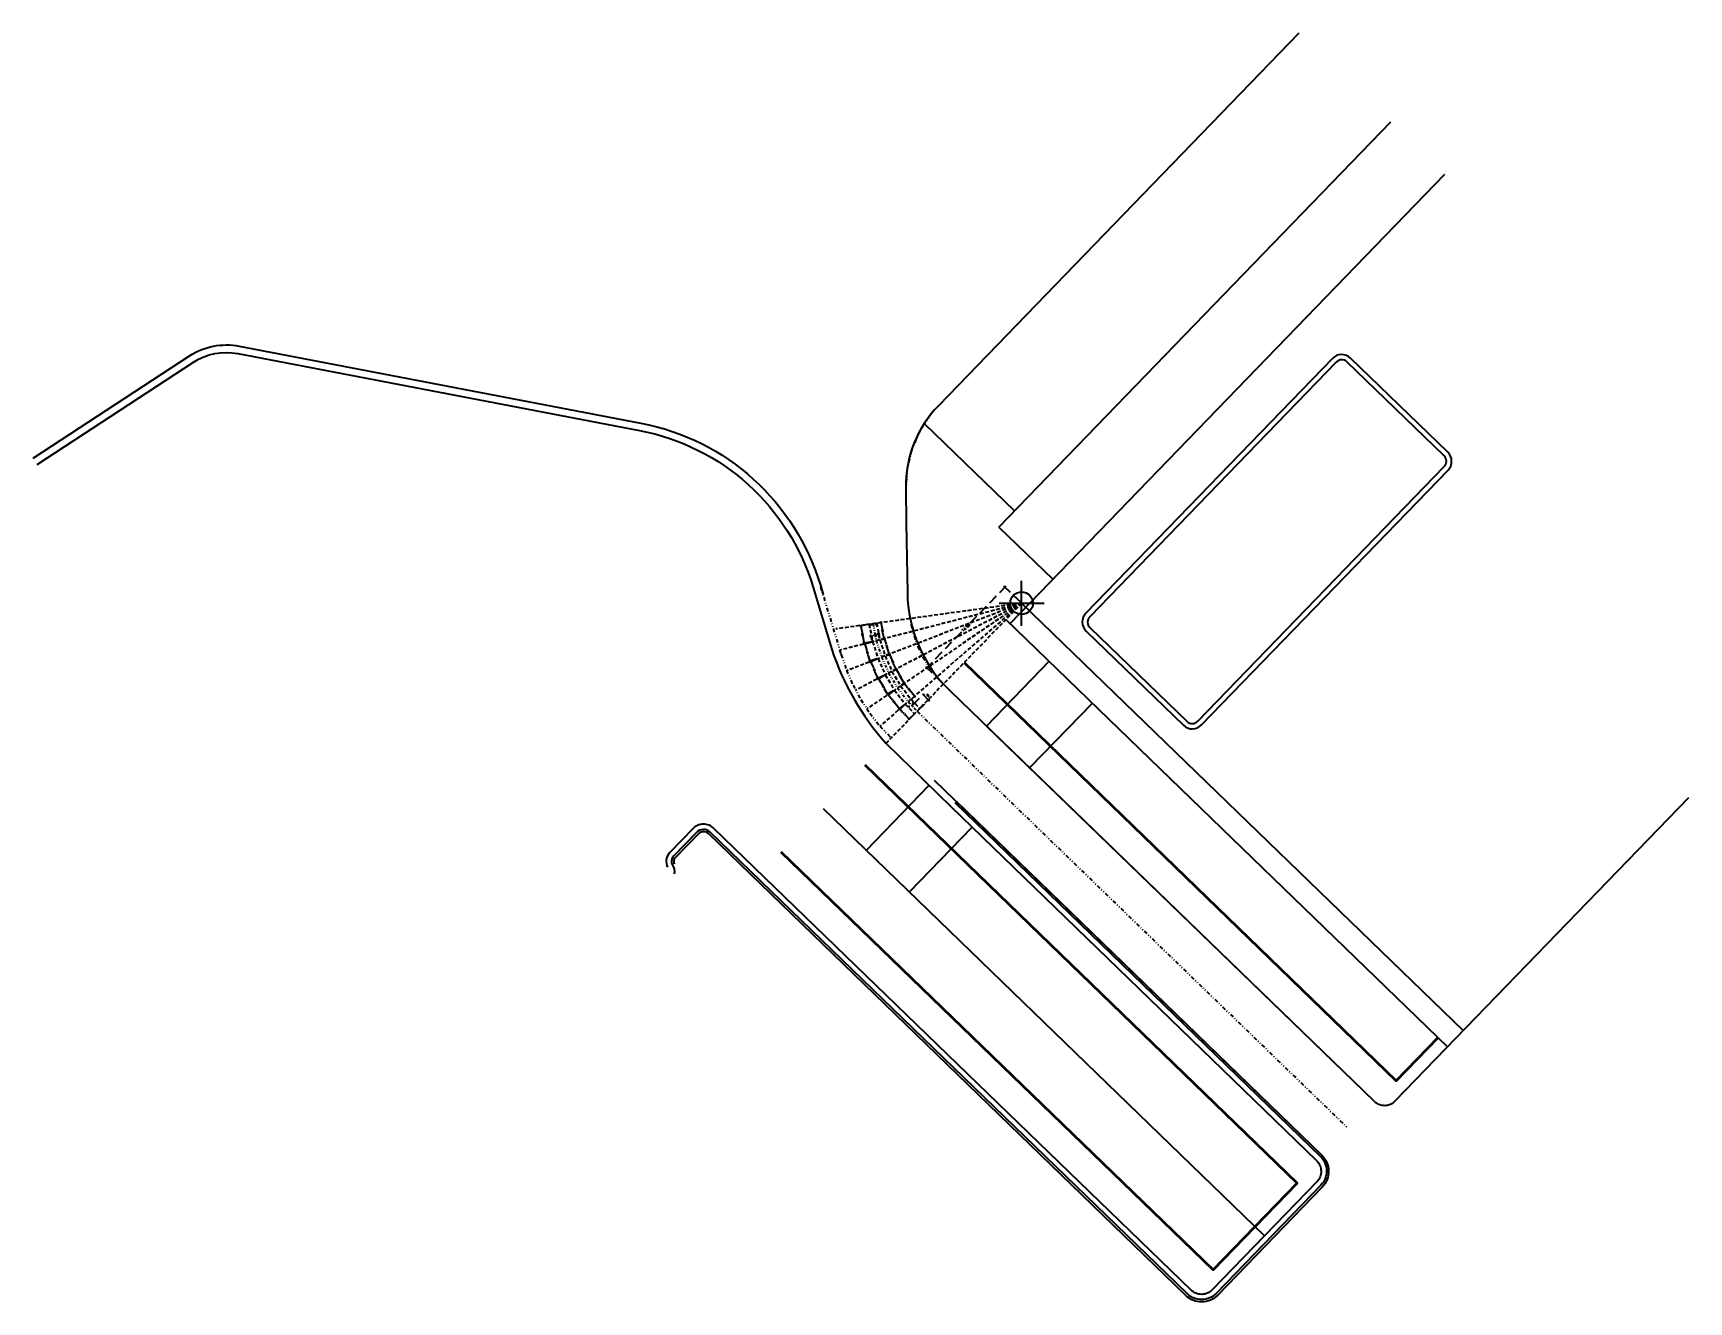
# Model space of a CAD drawing. Header units: metres. Extents: x -1507 to 1965, y -840 to 1491.
# Drawn here: x 1112.3 to 1332.6, y -527.6 to -358.8 of the extents above; entities that cross this region are included whole.
import ezdxf

# ---------------------------------------------------------------- set-up
doc = ezdxf.new("R2010")
doc.units = ezdxf.units.M
doc.header["$LTSCALE"] = 10
doc.header["$PDMODE"] = 34
doc.header["$PDSIZE"] = 3
for name, pattern in [('DASHED2', [0.375, 0.25, -0.125]), ('DIVIDE2', [0.625, 0.25, -0.125, 0, -0.125, 0, -0.125]), ('HIDDEN', [0.375, 0.25, -0.125])]:
    doc.linetypes.add(name, pattern=pattern)
for name, color, linetype in [('BATAS JALAN & SALURAN', 4, 'Continuous'), ('BATAS-KAVLING', 100, 'Continuous'), ('BATAS-RINCIK KAVLING', 104, 'Continuous'), ('InnerSoft-TransitionClothoid', 7, 'Continuous')]:
    doc.layers.add(name, color=color, linetype=linetype)
doc.layers.add('BATAS-GSB', color=5, linetype='Continuous', lineweight=35)
doc.styles.add('Arch-Dim', font='romans.shx', dxfattribs={"width": 0.75})
doc.dimstyles.new('Annotative', dxfattribs={"dimscale": 100, "dimtxt": 2, "dimasz": 1, "dimexe": 1.5, "dimexo": 1.5, "dimgap": 0.8, "dimtad": 1, "dimzin": 3, "dimdsep": 46, "dimtxsty": 'Arch-Dim', "dimblk": 'OBLIQUE', "dimcen": 2.5, "dimdle": 1.5, "dimazin": 2, "dimtfac": 0.75, "dimtix": 1, "dimtmove": 2, "dimatfit": 3, "dimfxl": 1, "dimtolj": 1, "dimtzin": 0, "dimarcsym": 0})

# ---------------------------------------------------------------- blocks, each defined once
blk = doc.blocks.new('_Oblique')
at = {"color": 0, "linetype": 'ByBlock', "lineweight": -2}
blk.add_line((-0.5, -0.5), (0.5, 0.5), dxfattribs=at)
blk = doc.blocks.new('*D33')
at = {"layer": 'Defpoints', "color": 0, "ltscale": 0.5, "transparency": 16777216}
for p in [(1241.6, -432.47), (1243.82, -434.62), (1233.41, -445.37)]:
    blk.add_point(p, dxfattribs=at)
at = {"layer": 'InnerSoft-TransitionClothoid', "color": 1, "linetype": 'HIDDEN', "lineweight": -2, "ltscale": 0.5, "transparency": 16777216}
for p, q in [((1241.72, -432.35), (1236.87, -437.36)), ((1243.69, -434.5), (1241.47, -432.35)), ((1231.07, -443.35), (1235.92, -438.34)), ((1233.29, -445.25), (1231.07, -443.1))]:
    blk.add_line(p, q, dxfattribs=at)
at = {"layer": 'InnerSoft-TransitionClothoid', "color": 1, "lineweight": -2, "ltscale": 0.5, "transparency": 16777216, "xscale": 0.175, "yscale": 0.175, "zscale": 0.175}
for p, rotation in [((1241.6, -432.47), 45.93726373502741), ((1231.19, -443.22), 225.9372637350274)]:
    blk.add_blockref('_Oblique', p, dxfattribs=dict(at, rotation=rotation))
at = {"layer": 'InnerSoft-TransitionClothoid', "color": 3, "ltscale": 0.5, "transparency": 16777216, "insert": (1236.4, -437.85), "char_height": 0.4, "attachment_point": 5, "rotation": 45.9373, "style": 'Arch-Dim'}
blk.add_mtext('\\A1;14.96', dxfattribs=at)
blk = doc.blocks.new('*D34')
at = {"layer": 'Defpoints', "color": 0, "ltscale": 0.5, "transparency": 16777216}
for p in [(1228.34, -448.04), (1229.54, -449.33), (1228.83, -450)]:
    blk.add_point(p, dxfattribs=at)
at = {"layer": 'InnerSoft-TransitionClothoid', "color": 1, "linetype": 'HIDDEN', "lineweight": -2, "ltscale": 0.5, "transparency": 16777216}
for p, q in [((1228.21, -448.16), (1227.5, -448.83)), ((1227.51, -448.58), (1228.03, -449.14)), ((1228.95, -450.13), (1228.43, -449.57)), ((1229.41, -449.45), (1228.7, -450.12))]:
    blk.add_line(p, q, dxfattribs=at)
at = {"layer": 'InnerSoft-TransitionClothoid', "color": 1, "lineweight": -2, "ltscale": 0.5, "transparency": 16777216, "xscale": 0.175, "yscale": 0.175, "zscale": 0.175}
for p, rotation in [((1227.63, -448.71), 133.034037928691), ((1228.83, -450), 313.034037928691)]:
    blk.add_blockref('_Oblique', p, dxfattribs=dict(at, rotation=rotation))
at = {"layer": 'InnerSoft-TransitionClothoid', "color": 3, "ltscale": 0.5, "transparency": 16777216, "insert": (1228.23, -449.35), "char_height": 0.175, "attachment_point": 5, "rotation": 313.034, "style": 'Arch-Dim'}
blk.add_mtext('\\A1;1.76', dxfattribs=at)
blk = doc.blocks.new('*D35')
at = {"layer": 'Defpoints', "color": 0, "ltscale": 0.5, "transparency": 16777216}
for p in [(1230.76, -446.79), (1229.21, -448.24), (1229.91, -448.99)]:
    blk.add_point(p, dxfattribs=at)
at = {"layer": 'InnerSoft-TransitionClothoid', "color": 1, "linetype": 'HIDDEN', "lineweight": -2, "ltscale": 0.5, "transparency": 16777216}
for p, q in [((1229.33, -448.12), (1230.89, -446.67)), ((1231.58, -447.67), (1230.64, -446.66)), ((1230.04, -448.87), (1231.59, -447.42))]:
    blk.add_line(p, q, dxfattribs=at)
at = {"layer": 'InnerSoft-TransitionClothoid', "color": 1, "lineweight": -2, "ltscale": 0.5, "transparency": 16777216, "xscale": 0.175, "yscale": 0.175, "zscale": 0.175}
for p, rotation in [((1230.76, -446.79), 133.0340379286986), ((1231.46, -447.54), 313.0340379286986)]:
    blk.add_blockref('_Oblique', p, dxfattribs=dict(at, rotation=rotation))
at = {"layer": 'InnerSoft-TransitionClothoid', "color": 3, "ltscale": 0.5, "transparency": 16777216, "insert": (1231.34, -446.87), "char_height": 0.175, "attachment_point": 5, "rotation": 313.034, "style": 'Arch-Dim'}
blk.add_mtext('\\A1;1.00', dxfattribs=at)
blk = doc.blocks.new('*D36')
at = {"layer": 'Defpoints', "color": 0, "ltscale": 0.5, "transparency": 16777216}
for p in [(1226.1, -446.8), (1226.89, -446.18), (1228.34, -448.04)]:
    blk.add_point(p, dxfattribs=at)
at = {"layer": 'InnerSoft-TransitionClothoid', "color": 1, "linetype": 'HIDDEN', "lineweight": -2, "ltscale": 0.5, "transparency": 16777216}
for p, q in [((1226.75, -446.29), (1225.96, -446.9)), ((1225.99, -446.66), (1226.64, -447.49)), ((1227.66, -448.8), (1227.01, -447.97)), ((1228.2, -448.15), (1227.41, -448.77))]:
    blk.add_line(p, q, dxfattribs=at)
at = {"layer": 'InnerSoft-TransitionClothoid', "color": 1, "lineweight": -2, "ltscale": 0.5, "transparency": 16777216, "xscale": 0.175, "yscale": 0.175, "zscale": 0.175}
for p, rotation in [((1226.1, -446.8), 127.9440654731018), ((1227.55, -448.66), 307.9440654731017)]:
    blk.add_blockref('_Oblique', p, dxfattribs=dict(at, rotation=rotation))
at = {"layer": 'InnerSoft-TransitionClothoid', "color": 3, "ltscale": 0.5, "transparency": 16777216, "insert": (1226.82, -447.73), "char_height": 0.175, "attachment_point": 5, "rotation": 307.9441, "style": 'Arch-Dim'}
blk.add_mtext('\\A1;2.36', dxfattribs=at)
blk = doc.blocks.new('*D37')
at = {"layer": 'Defpoints', "color": 0, "ltscale": 0.5, "transparency": 16777216}
for p in [(1224.78, -444.68), (1225.68, -444.15), (1226.89, -446.18)]:
    blk.add_point(p, dxfattribs=at)
at = {"layer": 'InnerSoft-TransitionClothoid', "color": 1, "linetype": 'HIDDEN', "lineweight": -2, "ltscale": 0.5, "transparency": 16777216}
for p, q in [((1225.53, -444.24), (1224.63, -444.77)), ((1224.69, -444.53), (1225.24, -445.44)), ((1226.08, -446.86), (1225.54, -445.95)), ((1226.73, -446.27), (1225.84, -446.8))]:
    blk.add_line(p, q, dxfattribs=at)
at = {"layer": 'InnerSoft-TransitionClothoid', "color": 1, "lineweight": -2, "ltscale": 0.5, "transparency": 16777216, "xscale": 0.175, "yscale": 0.175, "zscale": 0.175}
for p, rotation in [((1224.78, -444.68), 120.7131737929295), ((1225.99, -446.71), 300.7131737929295)]:
    blk.add_blockref('_Oblique', p, dxfattribs=dict(at, rotation=rotation))
at = {"layer": 'InnerSoft-TransitionClothoid', "color": 3, "ltscale": 0.5, "transparency": 16777216, "insert": (1225.39, -445.69), "char_height": 0.175, "attachment_point": 5, "rotation": 300.7132, "style": 'Arch-Dim'}
blk.add_mtext('\\A1;2.37', dxfattribs=at)
blk = doc.blocks.new('*D38')
at = {"layer": 'Defpoints', "color": 0, "ltscale": 0.5, "transparency": 16777216}
for p in [(1223.73, -442.43), (1224.71, -441.99), (1225.68, -444.15)]:
    blk.add_point(p, dxfattribs=at)
at = {"layer": 'InnerSoft-TransitionClothoid', "color": 1, "linetype": 'HIDDEN', "lineweight": -2, "ltscale": 0.5, "transparency": 16777216}
for p, q in [((1224.55, -442.06), (1223.57, -442.5)), ((1223.66, -442.27), (1224.09, -443.23)), ((1224.77, -444.74), (1224.34, -443.78)), ((1225.52, -444.22), (1224.54, -444.66))]:
    blk.add_line(p, q, dxfattribs=at)
at = {"layer": 'InnerSoft-TransitionClothoid', "color": 1, "lineweight": -2, "ltscale": 0.5, "transparency": 16777216, "xscale": 0.175, "yscale": 0.175, "zscale": 0.175}
for p, rotation in [((1223.73, -442.43), 114.1986420817612), ((1224.7, -444.58), 294.1986420817612)]:
    blk.add_blockref('_Oblique', p, dxfattribs=dict(at, rotation=rotation))
at = {"layer": 'InnerSoft-TransitionClothoid', "color": 3, "ltscale": 0.5, "transparency": 16777216, "insert": (1224.22, -443.51), "char_height": 0.175, "attachment_point": 5, "rotation": 294.1986, "style": 'Arch-Dim'}
blk.add_mtext('\\A1;2.36', dxfattribs=at)
blk = doc.blocks.new('*D39')
at = {"layer": 'Defpoints', "color": 0, "ltscale": 0.5, "transparency": 16777216}
for p in [(1222.94, -440.08), (1223.99, -439.74), (1224.71, -441.99)]:
    blk.add_point(p, dxfattribs=at)
at = {"layer": 'InnerSoft-TransitionClothoid', "color": 1, "linetype": 'HIDDEN', "lineweight": -2, "ltscale": 0.5, "transparency": 16777216}
for p, q in [((1223.82, -439.79), (1222.77, -440.13)), ((1222.89, -439.91), (1223.21, -440.92)), ((1223.71, -442.49), (1223.39, -441.49)), ((1224.54, -442.04), (1223.49, -442.38))]:
    blk.add_line(p, q, dxfattribs=at)
at = {"layer": 'InnerSoft-TransitionClothoid', "color": 1, "lineweight": -2, "ltscale": 0.5, "transparency": 16777216, "xscale": 0.175, "yscale": 0.175, "zscale": 0.175}
for p, rotation in [((1222.94, -440.08), 107.6840297385425), ((1223.66, -442.33), 287.6840297385425)]:
    blk.add_blockref('_Oblique', p, dxfattribs=dict(at, rotation=rotation))
at = {"layer": 'InnerSoft-TransitionClothoid', "color": 3, "ltscale": 0.5, "transparency": 16777216, "insert": (1223.3, -441.2), "char_height": 0.175, "attachment_point": 5, "rotation": 287.684, "style": 'Arch-Dim'}
blk.add_mtext('\\A1;2.36', dxfattribs=at)
blk = doc.blocks.new('*D40')
at = {"layer": 'Defpoints', "color": 0, "ltscale": 0.5, "transparency": 16777216}
for p in [(1222.42, -437.66), (1223.54, -437.44), (1223.99, -439.74)]:
    blk.add_point(p, dxfattribs=at)
at = {"layer": 'InnerSoft-TransitionClothoid', "color": 1, "linetype": 'HIDDEN', "lineweight": -2, "ltscale": 0.5, "transparency": 16777216}
for p, q in [((1223.37, -437.47), (1222.25, -437.69)), ((1222.39, -437.49), (1222.59, -438.52)), ((1223.82, -439.78), (1222.7, -440)), ((1222.91, -440.13), (1222.71, -439.11))]:
    blk.add_line(p, q, dxfattribs=at)
at = {"layer": 'InnerSoft-TransitionClothoid', "color": 1, "lineweight": -2, "ltscale": 0.5, "transparency": 16777216, "xscale": 0.175, "yscale": 0.175, "zscale": 0.175}
for p, rotation in [((1222.42, -437.66), 101.1693751944041), ((1222.88, -439.96), 281.1693751944041)]:
    blk.add_blockref('_Oblique', p, dxfattribs=dict(at, rotation=rotation))
at = {"layer": 'InnerSoft-TransitionClothoid', "color": 3, "ltscale": 0.5, "transparency": 16777216, "insert": (1222.65, -438.81), "char_height": 0.175, "attachment_point": 5, "rotation": 281.1694, "style": 'Arch-Dim'}
blk.add_mtext('\\A1;2.35', dxfattribs=at)
blk = doc.blocks.new('*D41')
at = {"layer": 'Defpoints', "color": 0, "ltscale": 0.5, "transparency": 16777216}
for p in [(1223.99, -439.74), (1224.77, -438.75), (1224.96, -439.49)]:
    blk.add_point(p, dxfattribs=at)
at = {"layer": 'InnerSoft-TransitionClothoid', "color": 1, "linetype": 'HIDDEN', "lineweight": -2, "ltscale": 0.5, "transparency": 16777216}
for p, q in [((1223.63, -439.04), (1224, -438.94)), ((1223.95, -439.57), (1223.76, -438.83)), ((1224.94, -438.7), (1224.57, -438.8)), ((1224.92, -439.32), (1224.73, -438.58))]:
    blk.add_line(p, q, dxfattribs=at)
at = {"layer": 'InnerSoft-TransitionClothoid', "color": 1, "lineweight": -2, "ltscale": 0.5, "transparency": 16777216, "xscale": 0.175, "yscale": 0.175, "zscale": 0.175}
for p, rotation in [((1223.8, -438.99), 194.4267024665675), ((1224.77, -438.75), 14.42670246656745)]:
    blk.add_blockref('_Oblique', p, dxfattribs=dict(at, rotation=rotation))
at = {"layer": 'InnerSoft-TransitionClothoid', "color": 3, "ltscale": 0.5, "transparency": 16777216, "insert": (1224.28, -438.87), "char_height": 0.175, "attachment_point": 5, "rotation": 14.4267, "style": 'Arch-Dim'}
blk.add_mtext('\\A1;1.00', dxfattribs=at)
blk = doc.blocks.new('*D42')
at = {"layer": 'Defpoints', "color": 0, "ltscale": 0.5, "transparency": 16777216}
for p in [(1224.96, -439.49), (1225.54, -439.31), (1225.64, -441.63)]:
    blk.add_point(p, dxfattribs=at)
at = {"layer": 'InnerSoft-TransitionClothoid', "color": 1, "linetype": 'HIDDEN', "lineweight": -2, "ltscale": 0.5, "transparency": 16777216}
for p, q in [((1225.13, -439.44), (1225.71, -439.25)), ((1225.49, -439.14), (1225.79, -440.09)), ((1225.81, -441.58), (1226.39, -441.39)), ((1226.28, -441.61), (1225.98, -440.66))]:
    blk.add_line(p, q, dxfattribs=at)
at = {"layer": 'InnerSoft-TransitionClothoid', "color": 1, "lineweight": -2, "ltscale": 0.5, "transparency": 16777216, "xscale": 0.175, "yscale": 0.175, "zscale": 0.175}
for p, rotation in [((1225.54, -439.31), 107.6840297385466), ((1226.23, -441.45), 287.6840297385465)]:
    blk.add_blockref('_Oblique', p, dxfattribs=dict(at, rotation=rotation))
at = {"layer": 'InnerSoft-TransitionClothoid', "color": 3, "ltscale": 0.5, "transparency": 16777216, "insert": (1225.88, -440.38), "char_height": 0.175, "attachment_point": 5, "rotation": 287.684, "style": 'Arch-Dim'}
blk.add_mtext('\\A1;2.25', dxfattribs=at)
blk = doc.blocks.new('*D43')
at = {"layer": 'Defpoints', "color": 0, "ltscale": 0.5, "transparency": 16777216}
for p in [(1225.64, -441.63), (1226.57, -443.68), (1227.12, -443.44)]:
    blk.add_point(p, dxfattribs=at)
at = {"layer": 'InnerSoft-TransitionClothoid', "color": 1, "linetype": 'HIDDEN', "lineweight": -2, "ltscale": 0.5, "transparency": 16777216}
for p, q in [((1225.8, -441.56), (1226.36, -441.31)), ((1226.13, -441.23), (1226.54, -442.14)), ((1227.19, -443.59), (1226.78, -442.68)), ((1226.73, -443.61), (1227.28, -443.36))]:
    blk.add_line(p, q, dxfattribs=at)
at = {"layer": 'InnerSoft-TransitionClothoid', "color": 1, "lineweight": -2, "ltscale": 0.5, "transparency": 16777216, "xscale": 0.175, "yscale": 0.175, "zscale": 0.175}
for p, rotation in [((1226.2, -441.38), 114.1986420817573), ((1227.12, -443.44), 294.1986420817573)]:
    blk.add_blockref('_Oblique', p, dxfattribs=dict(at, rotation=rotation))
at = {"layer": 'InnerSoft-TransitionClothoid', "color": 3, "ltscale": 0.5, "transparency": 16777216, "insert": (1226.66, -442.41), "char_height": 0.175, "attachment_point": 5, "rotation": 294.1986, "style": 'Arch-Dim'}
blk.add_mtext('\\A1;2.25', dxfattribs=at)
blk = doc.blocks.new('*D44')
at = {"layer": 'Defpoints', "color": 0, "ltscale": 0.5, "transparency": 16777216}
for p in [(1224.53, -437.29), (1224.96, -439.49), (1225.52, -439.38)]:
    blk.add_point(p, dxfattribs=at)
at = {"layer": 'InnerSoft-TransitionClothoid', "color": 1, "linetype": 'HIDDEN', "lineweight": -2, "ltscale": 0.5, "transparency": 16777216}
for p, q in [((1224.7, -437.25), (1225.25, -437.14)), ((1225.05, -437.01), (1225.24, -437.99)), ((1225.13, -439.46), (1225.69, -439.35)), ((1225.55, -439.55), (1225.36, -438.57))]:
    blk.add_line(p, q, dxfattribs=at)
at = {"layer": 'InnerSoft-TransitionClothoid', "color": 1, "lineweight": -2, "ltscale": 0.5, "transparency": 16777216, "xscale": 0.175, "yscale": 0.175, "zscale": 0.175}
for p, rotation in [((1225.08, -437.18), 101.1693751944077), ((1225.52, -439.38), 281.1693751944077)]:
    blk.add_blockref('_Oblique', p, dxfattribs=dict(at, rotation=rotation))
at = {"layer": 'InnerSoft-TransitionClothoid', "color": 3, "ltscale": 0.5, "transparency": 16777216, "insert": (1225.3, -438.28), "char_height": 0.175, "attachment_point": 5, "rotation": 281.1694, "style": 'Arch-Dim'}
blk.add_mtext('\\A1;2.25', dxfattribs=at)
blk = doc.blocks.new('*D45')
at = {"layer": 'Defpoints', "color": 0, "ltscale": 0.5, "transparency": 16777216}
for p in [(1226.57, -443.68), (1227.71, -445.62), (1228.23, -445.31)]:
    blk.add_point(p, dxfattribs=at)
at = {"layer": 'InnerSoft-TransitionClothoid', "color": 1, "linetype": 'HIDDEN', "lineweight": -2, "ltscale": 0.5, "transparency": 16777216}
for p, q in [((1226.72, -443.59), (1227.23, -443.29)), ((1226.99, -443.23), (1227.5, -444.08)), ((1228.32, -445.46), (1227.81, -444.6)), ((1227.86, -445.53), (1228.38, -445.22))]:
    blk.add_line(p, q, dxfattribs=at)
at = {"layer": 'InnerSoft-TransitionClothoid', "color": 1, "lineweight": -2, "ltscale": 0.5, "transparency": 16777216, "xscale": 0.175, "yscale": 0.175, "zscale": 0.175}
for p, rotation in [((1227.08, -443.38), 120.7131737929282), ((1228.23, -445.31), 300.7131737929282)]:
    blk.add_blockref('_Oblique', p, dxfattribs=dict(at, rotation=rotation))
at = {"layer": 'InnerSoft-TransitionClothoid', "color": 3, "ltscale": 0.5, "transparency": 16777216, "insert": (1227.66, -444.34), "char_height": 0.175, "attachment_point": 5, "rotation": 300.7132, "style": 'Arch-Dim'}
blk.add_mtext('\\A1;2.25', dxfattribs=at)
blk = doc.blocks.new('*D46')
at = {"layer": 'Defpoints', "color": 0, "ltscale": 0.5, "transparency": 16777216}
for p in [(1227.71, -445.62), (1229.57, -447.02), (1229.1, -447.39)]:
    blk.add_point(p, dxfattribs=at)
at = {"layer": 'InnerSoft-TransitionClothoid', "color": 1, "linetype": 'HIDDEN', "lineweight": -2, "ltscale": 0.5, "transparency": 16777216}
for p, q in [((1227.85, -445.51), (1228.32, -445.14)), ((1228.08, -445.11), (1228.69, -445.9)), ((1229.68, -447.16), (1229.06, -446.37)), ((1229.24, -447.28), (1229.71, -446.92))]:
    blk.add_line(p, q, dxfattribs=at)
at = {"layer": 'InnerSoft-TransitionClothoid', "color": 1, "lineweight": -2, "ltscale": 0.5, "transparency": 16777216, "xscale": 0.175, "yscale": 0.175, "zscale": 0.175}
for p, rotation in [((1228.18, -445.25), 127.9355472257516), ((1229.57, -447.02), 307.9355472257516)]:
    blk.add_blockref('_Oblique', p, dxfattribs=dict(at, rotation=rotation))
at = {"layer": 'InnerSoft-TransitionClothoid', "color": 3, "ltscale": 0.5, "transparency": 16777216, "insert": (1228.88, -446.14), "char_height": 0.175, "attachment_point": 5, "rotation": 307.9355, "style": 'Arch-Dim'}
blk.add_mtext('\\A1;2.25', dxfattribs=at)

msp = doc.modelspace()

# ---------------------------------------------------------------- linework, layer by layer
at = {"layer": 'BATAS JALAN & SALURAN', "ltscale": 0.5}
msp.add_lwpolyline([(1265.343, -450.862, 0.4142136), (1267.747, -450.822), (1300.553, -416.925, 0.4142136), (1300.514, -414.521), (1287.579, -402.003, 0.4142136), (1285.176, -402.042), (1252.369, -435.94, 0.4142136), (1252.409, -438.344)], format="xyb", close=True, dxfattribs=at)
msp.add_lwpolyline([(1234.923, -461.152), (1283.573, -508.236, -0.4142136), (1283.635, -512.053), (1269.691, -526.461, -0.4142136), (1265.874, -526.523), (1202.396, -465.089, 0.4142136), (1200.558, -465.119), (1197.506, -468.273, 0.3410447), (1197.37, -469.487, -0.1731672), (1197.6, -470.607, -0.1731672)], format="xyb", dxfattribs=at)
at = {"layer": 'BATAS-GSB', "ltscale": 0.5}
for points in [[(1236.166, -442.525), (1293.653, -498.16), (1299.216, -492.412)], [(1211.799, -467.703), (1269.285, -523.339), (1280.466, -511.785), (1222.98, -456.15)]]:
    msp.add_lwpolyline(points, dxfattribs=at)
at = {"layer": 'BATAS-KAVLING', "ltscale": 0.5}
for points in [[(1280.719, -358.764), (1232.734, -408.345, 0.1984555), (1228.406, -419.269), (1228.474, -423.947), (1228.609, -433.195, 0.1993693), (1234.248, -446.235), (1290.701, -500.87, 0.4142136), (1293.529, -500.824), (1332.594, -460.459)], [(1265.83, -450.359, 0.4142136), (1267.244, -450.335), (1300.05, -416.438, 0.4142136), (1300.027, -415.024), (1287.093, -402.506, 0.4142136), (1285.679, -402.529), (1252.872, -436.426, 0.4142136), (1252.895, -437.841), (1265.83, -450.359)]]:
    msp.add_lwpolyline(points, format="xyb", dxfattribs=at)
msp.add_lwpolyline([(1242.279, -437.307), (1300.121, -377.541)], dxfattribs=at)
at = {"layer": 'BATAS-KAVLING'}
for points in [[(1112.293, -415.332), (1133.088, -401.722, -0.1946106), (1139.71, -400.413), (1193.167, -410.655, -0.2797252), (1217.035, -432.222), (1217.411, -433.478)], [(1112.841, -416.169), (1133.635, -402.559, -0.1946106), (1139.522, -401.396), (1192.979, -411.637, -0.2797252), (1216.077, -432.509), (1218.544, -440.761, 0.1006296), (1225.75, -453.248), (1234.401, -461.69)], [(1234.401, -461.69), (1283.051, -508.775, -0.4142136), (1283.097, -511.603), (1269.188, -525.974, -0.4142136), (1266.36, -526.02), (1202.883, -464.586, 0.4142136), (1200.055, -464.633), (1197.003, -467.786, 0.3224342), (1196.716, -469.751, 0.3224342)], [(1235.096, -460.972), (1283.747, -508.056, -0.4142136), (1283.816, -512.298), (1269.907, -526.67, -0.4142136), (1265.665, -526.739), (1202.187, -465.305, 0.4142136), (1200.773, -465.328), (1197.722, -468.481, 0.3224342), (1197.603, -469.29, 0.3224342)]]:
    msp.add_lwpolyline(points, format="xyb", dxfattribs=at)
at = {"layer": 'BATAS-RINCIK KAVLING', "ltscale": 0.5}
for points in [[(1240.777, -424.48), (1292.935, -370.586)], [(1230.86, -410.707), (1242.863, -422.324)], [(1240.777, -424.48), (1247.963, -431.434)], [(1243.816, -434.62), (1302.57, -491.482)], [(1241.73, -436.776), (1300.484, -493.638)], [(1247.479, -442.34), (1239.133, -450.963)], [(1253.227, -447.903), (1244.909, -456.498)], [(1223.165, -467.462), (1231.483, -458.867)], [(1217.389, -461.926), (1276.143, -518.788)], [(1228.914, -473.025), (1237.232, -464.43)]]:
    msp.add_lwpolyline(points, dxfattribs=at)
at = {"layer": 'InnerSoft-TransitionClothoid', "color": 5, "linetype": 'DASHED2', "ltscale": 0.2}
msp.add_line((1243.816, -434.62), (1225.769, -453.268), dxfattribs=at)
at = {"layer": 'InnerSoft-TransitionClothoid', "color": 1, "linetype": 'DIVIDE2', "ltscale": 0.2}
for points in [[(1231.86, -409.329), (1230.354, -411.548), (1229.257, -413.994), (1228.6, -416.595), (1228.406, -419.269)], [(1219.774, -441.252), (1217.035, -432.222)], [(1229.015, -436.667), (1229.135, -437.5), (1229.502, -438.971), (1230.015, -440.397), (1230.671, -441.763), (1231.461, -443.056), (1232.378, -444.263), (1233.412, -445.371)], [(1219.774, -441.252), (1219.826, -441.471), (1220.515, -443.536), (1221.38, -445.533), (1222.417, -447.447), (1223.616, -449.263), (1224.969, -450.968), (1226.466, -452.548)], [(1229.907, -448.992), (1287.224, -504.463)]]:
    msp.add_lwpolyline(points, dxfattribs=at)
at = {"layer": 'InnerSoft-TransitionClothoid', "color": 5, "linetype": 'DASHED2', "ltscale": 0.2}
for points in [[(1243.816, -434.62), (1219.102, -438.038)], [(1243.816, -434.62), (1219.66, -440.861)], [(1243.816, -434.62), (1220.54, -443.601)], [(1243.816, -434.62), (1221.729, -446.222)], [(1243.816, -434.62), (1223.212, -448.689)], [(1243.816, -434.62), (1224.969, -450.968)], [(1223.535, -437.425), (1223.537, -437.44), (1223.991, -439.742), (1224.709, -441.991), (1225.677, -444.146), (1226.885, -446.18), (1228.336, -448.042), (1229.542, -449.333)], [(1224.526, -437.288), (1224.961, -439.492), (1225.644, -441.633), (1226.566, -443.684), (1227.713, -445.615), (1229.098, -447.392), (1230.273, -448.651)]]:
    msp.add_lwpolyline(points, dxfattribs=at)
at = {"layer": 'InnerSoft-TransitionClothoid', "color": 1, "linetype": 'DIVIDE2', "ltscale": 0.15}
msp.add_lwpolyline([(1224.03, -437.356), (1224.476, -439.617), (1225.176, -441.812), (1226.121, -443.915), (1227.299, -445.898), (1228.717, -447.717), (1229.907, -448.992)], dxfattribs=at)
at = {"layer": 'InnerSoft-TransitionClothoid'}
for points in [[(1239.133, -450.963), (1290.701, -500.87)], [(1232.179, -458.148), (1283.747, -508.056)]]:
    msp.add_lwpolyline(points, dxfattribs=at)
at = {"layer": 'InnerSoft-TransitionClothoid', "color": 5, "linetype": 'DASHED2', "ltscale": 0.2}
for centre, start, end in [((1224.127, -437.848), 97.87275, 191.16938), ((1224.127, -437.848), 11.16938, 97.87275), ((1228.866, -447.876), 223.03404, 313.03404), ((1228.866, -447.876), 313.03404, 43.03404)]:
    msp.add_arc(centre, 0.5, start, end, dxfattribs=at)
at = {"layer": 'InnerSoft-TransitionClothoid'}
msp.add_point((1243.816, -434.62), dxfattribs=at)

# ---------------------------------------------------------------- dimensions: what is measured, and where the dimension line sits
at = {"layer": 'InnerSoft-TransitionClothoid', "ltscale": 0.5}
for p1, p2, distance, override, picture, middle in [((1233.412, -445.371), (1243.816, -434.62), 3.087, {"dimtxt": 0.8, "dimasz": 0.35, "dimexe": 0.35, "dimexo": 0.35, "dimgap": 0.2, "dimtad": 0, "dimblk1": 'Oblique', "dimblk2": 'Oblique', "dimsah": 1, "dimdle": 0.35, "dimclrd": 1, "dimclre": 1, "dimclrt": 3}, '*D33', (1236.396, -437.849)), ((1223.991, -439.742), (1223.537, -437.44), 1.137, {"dimtxt": 0.35, "dimasz": 0.35, "dimexe": 0.35, "dimexo": 0.35, "dimgap": 0.2, "dimtad": 0, "dimdec": 2, "dimblk1": 'Oblique', "dimblk2": 'Oblique', "dimsah": 1, "dimdle": 0.35, "dimclrd": 1, "dimclre": 1, "dimclrt": 3}, '*D40', (1222.649, -438.811)), ((1224.526, -437.288), (1224.961, -439.492), 0.567, {"dimtxt": 0.35, "dimasz": 0.35, "dimexe": 0.35, "dimexo": 0.35, "dimgap": 0.2, "dimtad": 0, "dimdec": 2, "dimblk1": 'Oblique', "dimblk2": 'Oblique', "dimsah": 1, "dimdle": 0.35, "dimclrd": 1, "dimclre": 1, "dimclrt": 3}, '*D44', (1225.3, -438.28)), ((1224.709, -441.991), (1223.991, -439.742), 1.104, {"dimtxt": 0.35, "dimasz": 0.35, "dimexe": 0.35, "dimexo": 0.35, "dimgap": 0.2, "dimtad": 0, "dimdec": 2, "dimblk1": 'Oblique', "dimblk2": 'Oblique', "dimsah": 1, "dimdle": 0.35, "dimclrd": 1, "dimclre": 1, "dimclrt": 3}, '*D39', (1223.298, -441.202)), ((1223.991, -439.742), (1224.961, -439.492), 0.771, {"dimtxt": 0.35, "dimasz": 0.35, "dimexe": 0.35, "dimexo": 0.35, "dimgap": 0.2, "dimtad": 0, "dimdec": 2, "dimblk1": 'Oblique', "dimblk2": 'Oblique', "dimsah": 1, "dimdle": 0.35, "dimclrd": 1, "dimclre": 1, "dimclrt": 3}, '*D41', (1224.284, -438.87)), ((1225.644, -441.633), (1224.961, -439.492), -0.611, {"dimtxt": 0.35, "dimasz": 0.35, "dimexe": 0.35, "dimexo": 0.35, "dimgap": 0.2, "dimtad": 0, "dimdec": 2, "dimblk1": 'Oblique', "dimblk2": 'Oblique', "dimsah": 1, "dimdle": 0.35, "dimclrd": 1, "dimclre": 1, "dimclrt": 3}, '*D42', (1225.885, -440.377)), ((1225.677, -444.146), (1224.709, -441.991), 1.071, {"dimtxt": 0.35, "dimasz": 0.35, "dimexe": 0.35, "dimexo": 0.35, "dimgap": 0.2, "dimtad": 0, "dimdec": 2, "dimblk1": 'Oblique', "dimblk2": 'Oblique', "dimsah": 1, "dimdle": 0.35, "dimclrd": 1, "dimclre": 1, "dimclrt": 3}, '*D38', (1224.216, -443.508)), ((1225.644, -441.633), (1226.566, -443.684), 0.607, {"dimtxt": 0.35, "dimasz": 0.35, "dimexe": 0.35, "dimexo": 0.35, "dimgap": 0.2, "dimtad": 0, "dimdec": 2, "dimblk1": 'Oblique', "dimblk2": 'Oblique', "dimsah": 1, "dimdle": 0.35, "dimclrd": 1, "dimclre": 1, "dimclrt": 3}, '*D43', (1226.658, -442.41)), ((1226.885, -446.18), (1225.677, -444.146), 1.038, {"dimtxt": 0.35, "dimasz": 0.35, "dimexe": 0.35, "dimexo": 0.35, "dimgap": 0.2, "dimtad": 0, "dimdec": 2, "dimblk1": 'Oblique', "dimblk2": 'Oblique', "dimsah": 1, "dimdle": 0.35, "dimclrd": 1, "dimclre": 1, "dimclrt": 3}, '*D37', (1225.389, -445.693)), ((1226.566, -443.684), (1227.713, -445.615), 0.603, {"dimtxt": 0.35, "dimasz": 0.35, "dimexe": 0.35, "dimexo": 0.35, "dimgap": 0.2, "dimtad": 0, "dimdec": 2, "dimblk1": 'Oblique', "dimblk2": 'Oblique', "dimsah": 1, "dimdle": 0.35, "dimclrd": 1, "dimclre": 1, "dimclrt": 3}, '*D45', (1227.658, -444.342)), ((1228.339, -448.045), (1226.885, -446.18), 1.002, {"dimtxt": 0.35, "dimasz": 0.35, "dimexe": 0.35, "dimexo": 0.35, "dimgap": 0.2, "dimtad": 0, "dimdec": 2, "dimblk1": 'Oblique', "dimblk2": 'Oblique', "dimsah": 1, "dimdle": 0.35, "dimclrd": 1, "dimclre": 1, "dimclrt": 3}, '*D36', (1226.822, -447.729)), ((1227.713, -445.615), (1229.098, -447.392), 0.598, {"dimtxt": 0.35, "dimasz": 0.35, "dimexe": 0.35, "dimexo": 0.35, "dimgap": 0.2, "dimtad": 0, "dimdec": 2, "dimblk1": 'Oblique', "dimblk2": 'Oblique', "dimsah": 1, "dimdle": 0.35, "dimclrd": 1, "dimclre": 1, "dimclrt": 3}, '*D46', (1228.877, -446.136)), ((1228.339, -448.045), (1229.542, -449.333), -0.975, {"dimtxt": 0.35, "dimasz": 0.35, "dimexe": 0.35, "dimexo": 0.35, "dimgap": 0.2, "dimtad": 0, "dimdec": 2, "dimblk1": 'Oblique', "dimblk2": 'Oblique', "dimsah": 1, "dimdle": 0.35, "dimclrd": 1, "dimclre": 1, "dimclrt": 3}, '*D34', (1228.228, -449.354))]:
    dim = msp.add_aligned_dim(p1=p1, p2=p2, distance=distance, dimstyle='Annotative', override=override, dxfattribs=at)
    dim.commit()
    dim.dimension.update_dxf_attribs({"geometry": picture, "text_midpoint": middle})
dim = msp.add_linear_dim(base=(1230.764, -446.788), p1=(1229.907, -448.992), p2=(1229.207, -448.241), angle=133.03404, text='1.00', dimstyle='Annotative', override={"dimtxt": 0.35, "dimasz": 0.35, "dimexe": 0.35, "dimexo": 0.35, "dimgap": 0.2, "dimtad": 0, "dimdec": 2, "dimblk1": 'Oblique', "dimblk2": 'Oblique', "dimsah": 1, "dimdle": 0.35, "dimclrd": 1, "dimclre": 1, "dimclrt": 3}, dxfattribs=at)
dim.commit()
dim.dimension.update_dxf_attribs({"geometry": '*D35', "text_midpoint": (1231.344, -446.875), "dimtype": 161})

doc.saveas('drawing.dxf')
